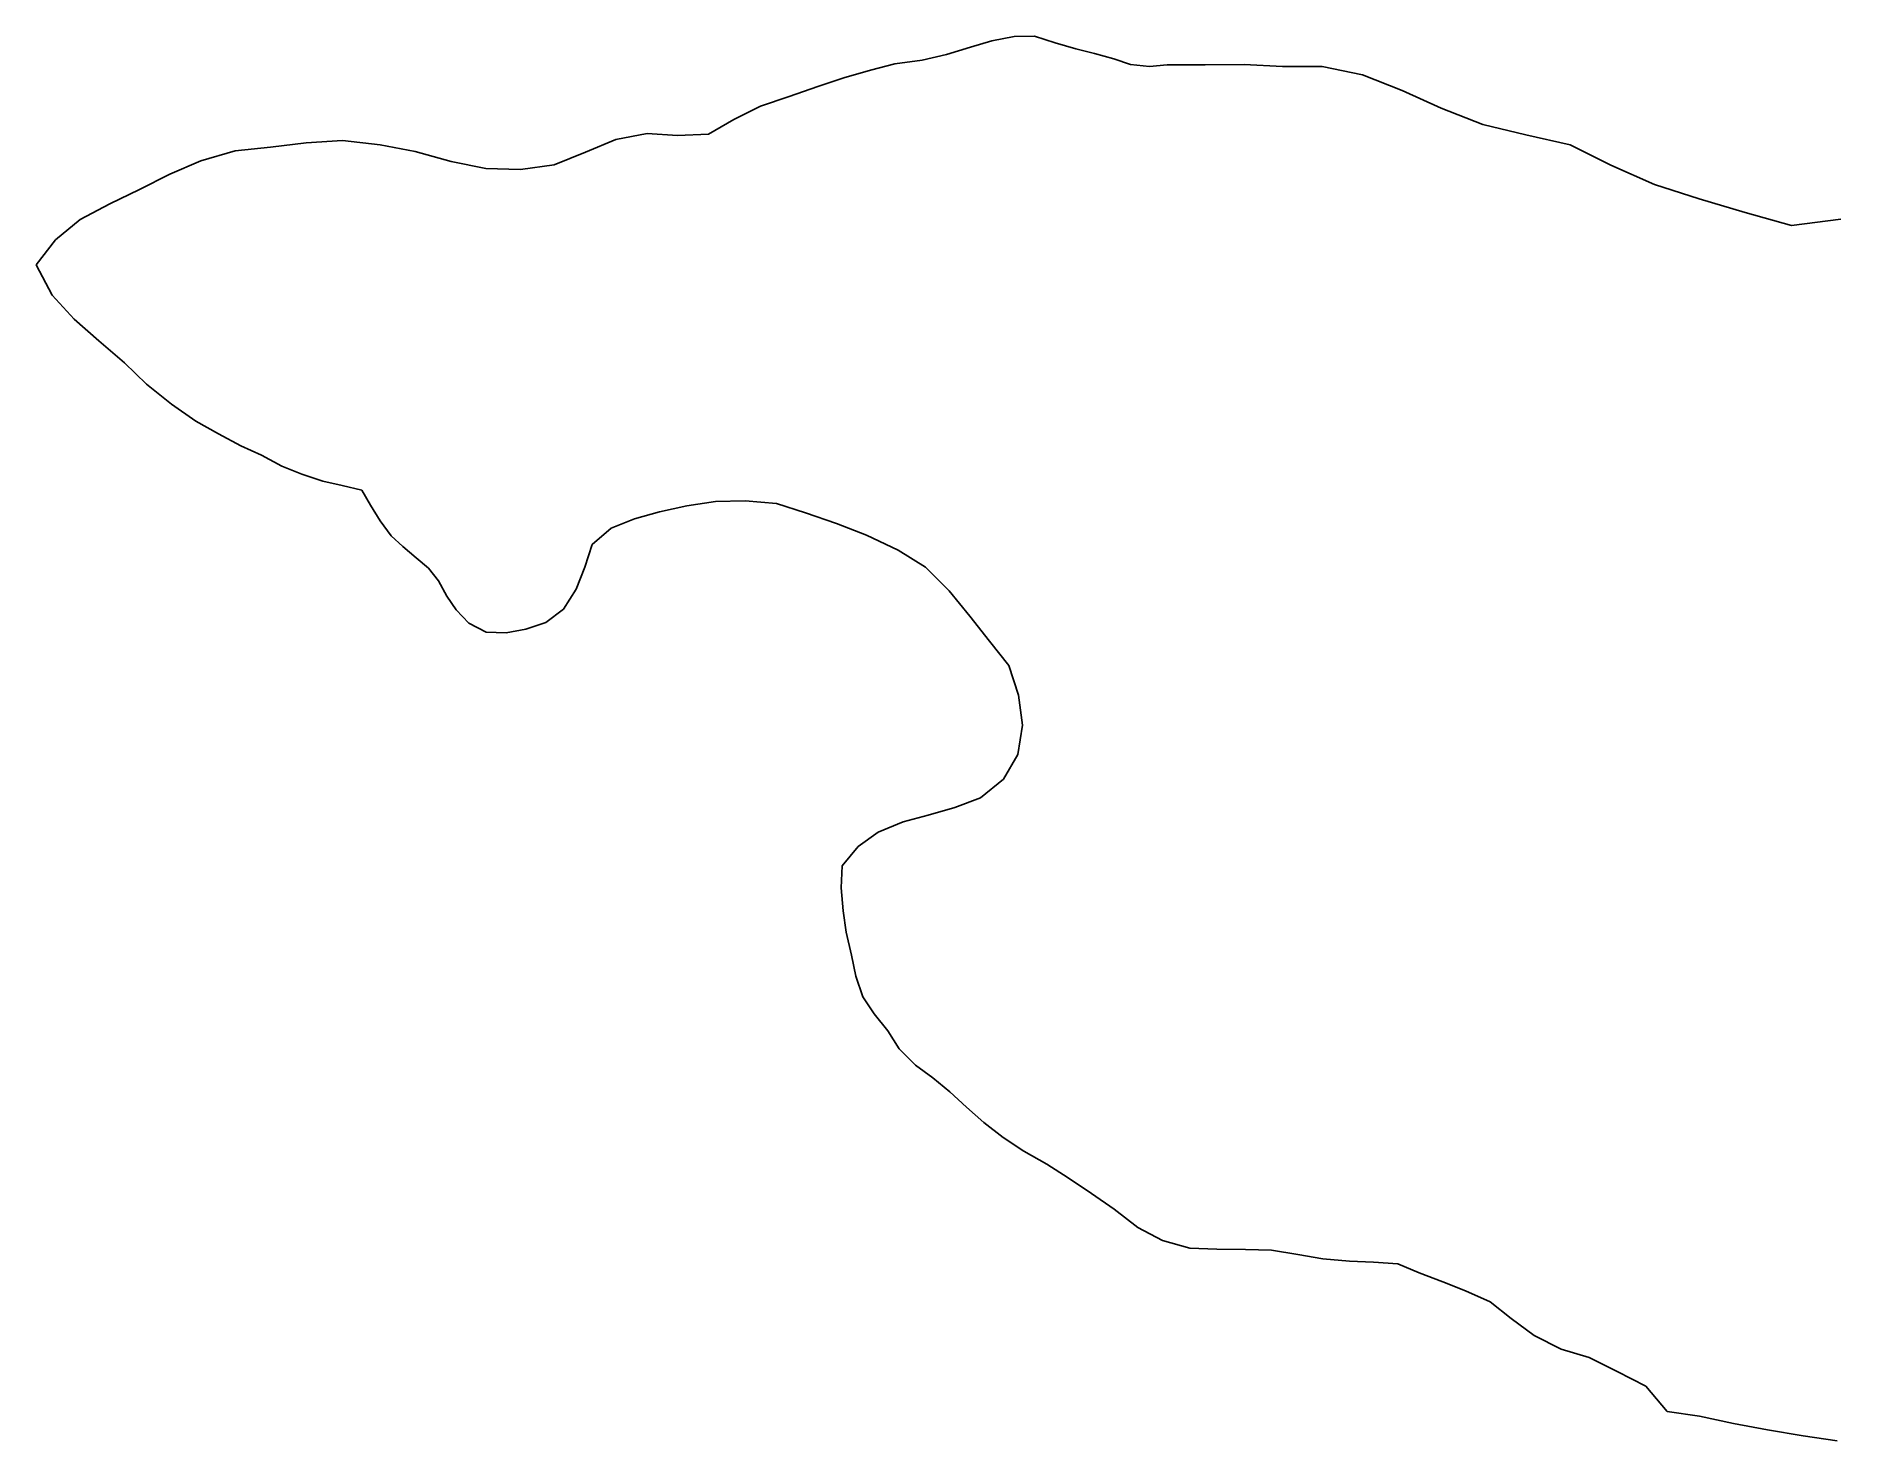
# Model space of a CAD drawing. Extents: x -715321 to -714999, y -985749 to -985499.
import ezdxf

# ---------------------------------------------------------------- set-up
doc = ezdxf.new("R2010")
doc.units = 0
doc.layers.add('contour_lines', color=1, linetype='CONTINUOUS')

msp = doc.modelspace()

# ---------------------------------------------------------------- linework, layer by layer
at = {"layer": 'contour_lines', "color": 1}
for p, q in [((-715150.766, -985499.533, 279), (-715146.758, -985498.779, 279)), ((-715146.758, -985498.779, 279), (-715143.143, -985498.701, 279)), ((-715143.143, -985498.701, 279), (-715139.473, -985499.898, 279)), ((-715163.155, -985502.984, 279), (-715158.835, -985501.96, 279)), ((-715158.835, -985501.96, 279), (-715154.581, -985500.675, 279)), ((-715154.581, -985500.675, 279), (-715150.766, -985499.533, 279)), ((-715139.473, -985499.898, 279), (-715135.773, -985500.998, 279)), ((-715135.773, -985500.998, 279), (-715132.434, -985501.8, 279)), ((-715132.434, -985501.8, 279), (-715129.007, -985502.738, 279)), ((-715177.149, -985506.156, 279), (-715172.396, -985504.781, 279)), ((-715172.396, -985504.781, 279), (-715168.041, -985503.668, 279)), ((-715168.041, -985503.668, 279), (-715163.155, -985502.984, 279)), ((-715129.007, -985502.738, 279), (-715126.039, -985503.754, 279)), ((-715126.039, -985503.754, 279), (-715122.648, -985504.098, 279)), ((-715122.648, -985504.098, 279), (-715119.492, -985503.824, 279)), ((-715119.492, -985503.824, 279), (-715116.111, -985503.806, 279)), ((-715116.111, -985503.806, 279), (-715112.724, -985503.838, 279)), ((-715112.724, -985503.838, 279), (-715105.778, -985503.778, 279)), ((-715105.778, -985503.778, 279), (-715098.944, -985504.097, 279)), ((-715098.944, -985504.097, 279), (-715091.849, -985504.107, 279)), ((-715091.849, -985504.107, 279), (-715084.648, -985505.599, 279)), ((-715186.872, -985509.458, 279), (-715181.784, -985507.698, 279)), ((-715181.784, -985507.698, 279), (-715177.149, -985506.156, 279)), ((-715084.648, -985505.599, 279), (-715077.595, -985508.39, 279)), ((-715077.595, -985508.39, 279), (-715070.628, -985511.548, 279)), ((-715196.771, -985513.584, 279), (-715191.979, -985511.217, 279)), ((-715191.979, -985511.217, 279), (-715186.872, -985509.458, 279)), ((-715070.628, -985511.548, 279), (-715063.215, -985514.436, 279)), ((-715201.302, -985516.163, 279), (-715196.771, -985513.584, 279)), ((-715063.215, -985514.436, 279), (-715055.557, -985516.277, 279)), ((-715279.401, -985518.49, 279), (-715273.022, -985517.749, 279)), ((-715273.022, -985517.749, 279), (-715266.577, -985517.279, 279)), ((-715266.577, -985517.279, 279), (-715259.843, -985518.052, 279)), ((-715259.843, -985518.052, 279), (-715253.604, -985519.244, 279)), ((-715223.241, -985519.383, 279), (-715217.789, -985517.1, 279)), ((-715217.789, -985517.1, 279), (-715212.203, -985516.033, 279)), ((-715212.203, -985516.033, 279), (-715206.819, -985516.408, 279)), ((-715206.819, -985516.408, 279), (-715201.302, -985516.163, 279)), ((-715055.557, -985516.277, 279), (-715047.621, -985518.093, 279)), ((-715047.621, -985518.093, 279), (-715040.359, -985521.693, 279)), ((-715297.339, -985523.292, 279), (-715291.786, -985520.907, 279)), ((-715291.786, -985520.907, 279), (-715285.707, -985519.157, 279)), ((-715285.707, -985519.157, 279), (-715279.401, -985518.49, 279)), ((-715253.604, -985519.244, 279), (-715247.187, -985521.04, 279)), ((-715247.187, -985521.04, 279), (-715240.993, -985522.29, 279)), ((-715228.789, -985521.672, 279), (-715223.241, -985519.383, 279)), ((-715302.77, -985526.067, 279), (-715297.339, -985523.292, 279)), ((-715240.993, -985522.29, 279), (-715234.826, -985522.466, 279)), ((-715234.826, -985522.466, 279), (-715228.789, -985521.672, 279)), ((-715040.359, -985521.693, 279), (-715032.598, -985525.15, 279)), ((-715308.018, -985528.582, 279), (-715302.77, -985526.067, 279)), ((-715032.598, -985525.15, 279), (-715024.634, -985527.695, 279)), ((-715024.634, -985527.695, 279), (-715016.411, -985530.16, 279)), ((-715313.306, -985531.361, 279), (-715308.018, -985528.582, 279)), ((-715016.411, -985530.16, 279), (-715008.18, -985532.481, 279)), ((-715317.741, -985535.002, 279), (-715313.306, -985531.361, 279)), ((-715008.18, -985532.481, 279), (-714999.343, -985531.35, 279)), ((-715321.188, -985539.48, 279), (-715317.741, -985535.002, 279)), ((-715318.349, -985544.873, 279), (-715321.188, -985539.48, 279)), ((-715314.422, -985549.128, 279), (-715318.349, -985544.873, 279)), ((-715309.976, -985552.994, 279), (-715314.422, -985549.128, 279)), ((-715305.451, -985556.957, 279), (-715309.976, -985552.994, 279)), ((-715301.472, -985560.763, 279), (-715305.451, -985556.957, 279)), ((-715297.037, -985564.284, 279), (-715301.472, -985560.763, 279)), ((-715292.726, -985567.355, 279), (-715297.037, -985564.284, 279)), ((-715288.642, -985569.598, 279), (-715292.726, -985567.355, 279)), ((-715284.675, -985571.718, 279), (-715288.642, -985569.598, 279)), ((-715280.971, -985573.377, 279), (-715284.675, -985571.718, 279)), ((-715277.359, -985575.368, 279), (-715280.971, -985573.377, 279)), ((-715273.818, -985576.805, 279), (-715277.359, -985575.368, 279)), ((-715270.068, -985578.003, 279), (-715273.818, -985576.805, 279)), ((-715266.623, -985578.801, 279), (-715270.068, -985578.003, 279)), ((-715263.115, -985579.637, 279), (-715266.623, -985578.801, 279)), ((-715261.547, -985582.316, 279), (-715263.115, -985579.637, 279)), ((-715259.814, -985585.098, 279), (-715261.547, -985582.316, 279)), ((-715205.143, -985582.422, 279), (-715210.036, -985583.483, 279)), ((-715200.05, -985581.682, 279), (-715205.143, -985582.422, 279)), ((-715194.744, -985581.55, 279), (-715200.05, -985581.682, 279)), ((-715189.13, -985582.024, 279), (-715194.744, -985581.55, 279)), ((-715183.987, -985583.652, 279), (-715189.13, -985582.024, 279)), ((-715257.866, -985587.747, 279), (-715259.814, -985585.098, 279)), ((-715214.467, -985584.742, 279), (-715218.656, -985586.39, 279)), ((-715210.036, -985583.483, 279), (-715214.467, -985584.742, 279)), ((-715178.441, -985585.563, 279), (-715183.987, -985583.652, 279)), ((-715173.1, -985587.653, 279), (-715178.441, -985585.563, 279)), ((-715255.775, -985589.704, 279), (-715257.866, -985587.747, 279)), ((-715218.656, -985586.39, 279), (-715222.03, -985589.346, 279)), ((-715167.473, -985590.333, 279), (-715173.1, -985587.653, 279)), ((-715253.427, -985591.7, 279), (-715255.775, -985589.704, 279)), ((-715251.193, -985593.546, 279), (-715253.427, -985591.7, 279)), ((-715222.03, -985589.346, 279), (-715223.323, -985593.387, 279)), ((-715162.605, -985593.341, 279), (-715167.473, -985590.333, 279)), ((-715249.451, -985595.801, 279), (-715251.193, -985593.546, 279)), ((-715223.323, -985593.387, 279), (-715224.892, -985597.288, 279)), ((-715158.386, -985597.559, 279), (-715162.605, -985593.341, 279)), ((-715247.97, -985598.557, 279), (-715249.451, -985595.801, 279)), ((-715246.27, -985600.963, 279), (-715247.97, -985598.557, 279)), ((-715224.892, -985597.288, 279), (-715227.11, -985600.823, 279)), ((-715154.692, -985602.069, 279), (-715158.386, -985597.559, 279)), ((-715244.02, -985603.365, 279), (-715246.27, -985600.963, 279)), ((-715227.11, -985600.823, 279), (-715230.289, -985603.244, 279)), ((-715240.95, -985604.952, 279), (-715244.02, -985603.365, 279)), ((-715237.383, -985605.041, 279), (-715240.95, -985604.952, 279)), ((-715233.845, -985604.418, 279), (-715237.383, -985605.041, 279)), ((-715230.289, -985603.244, 279), (-715233.845, -985604.418, 279)), ((-715151.153, -985606.525, 279), (-715154.692, -985602.069, 279)), ((-715147.697, -985610.876, 279), (-715151.153, -985606.525, 279)), ((-715146.011, -985616.161, 279), (-715147.697, -985610.876, 279)), ((-715145.271, -985621.494, 279), (-715146.011, -985616.161, 279)), ((-715146.108, -985626.737, 279), (-715145.271, -985621.494, 279)), ((-715148.684, -985631.149, 279), (-715146.108, -985626.737, 279)), ((-715152.764, -985634.496, 279), (-715148.684, -985631.149, 279)), ((-715162.117, -985637.581, 279), (-715157.343, -985636.173, 279)), ((-715157.343, -985636.173, 279), (-715152.764, -985634.496, 279)), ((-715174.608, -985643.152, 279), (-715171.028, -985640.583, 279)), ((-715171.028, -985640.583, 279), (-715166.586, -985638.781, 279)), ((-715166.586, -985638.781, 279), (-715162.117, -985637.581, 279)), ((-715177.454, -985646.57, 279), (-715174.608, -985643.152, 279)), ((-715177.595, -985650.506, 279), (-715177.454, -985646.57, 279)), ((-715177.281, -985654.592, 279), (-715177.595, -985650.506, 279)), ((-715176.718, -985658.422, 279), (-715177.281, -985654.592, 279)), ((-715175.799, -985662.512, 279), (-715176.718, -985658.422, 279)), ((-715175.021, -985666.239, 279), (-715175.799, -985662.512, 279)), ((-715173.742, -985669.97, 279), (-715175.021, -985666.239, 279)), ((-715171.713, -985672.994, 279), (-715173.742, -985669.97, 279)), ((-715169.329, -985676.03, 279), (-715171.713, -985672.994, 279)), ((-715167.301, -985679.226, 279), (-715169.329, -985676.03, 279)), ((-715164.388, -985682.108, 279), (-715167.301, -985679.226, 279)), ((-715161.271, -985684.401, 279), (-715164.388, -985682.108, 279)), ((-715158.268, -985686.896, 279), (-715161.271, -985684.401, 279)), ((-715155.295, -985689.617, 279), (-715158.268, -985686.896, 279)), ((-715152.162, -985692.367, 279), (-715155.295, -985689.617, 279)), ((-715148.744, -985695.01, 279), (-715152.162, -985692.367, 279)), ((-715145.051, -985697.444, 279), (-715148.744, -985695.01, 279)), ((-715140.952, -985699.779, 279), (-715145.051, -985697.444, 279)), ((-715137.127, -985702.184, 279), (-715140.952, -985699.779, 279)), ((-715133, -985705.011, 279), (-715137.127, -985702.184, 279)), ((-715128.962, -985707.797, 279), (-715133, -985705.011, 279)), ((-715124.721, -985711.059, 279), (-715128.962, -985707.797, 279)), ((-715120.308, -985713.355, 279), (-715124.721, -985711.059, 279)), ((-715115.422, -985714.728, 279), (-715120.308, -985713.355, 279)), ((-715110.619, -985714.922, 279), (-715115.422, -985714.728, 279)), ((-715105.522, -985714.961, 279), (-715110.619, -985714.922, 279)), ((-715100.887, -985715.115, 279), (-715105.522, -985714.961, 279)), ((-715096.214, -985715.857, 279), (-715100.887, -985715.115, 279)), ((-715091.73, -985716.666, 279), (-715096.214, -985715.857, 279)), ((-715086.963, -985717.09, 279), (-715091.73, -985716.666, 279)), ((-715082.675, -985717.269, 279), (-715086.963, -985717.09, 279)), ((-715078.352, -985717.544, 279), (-715082.675, -985717.269, 279)), ((-715074.525, -985719.152, 279), (-715078.352, -985717.544, 279)), ((-715070.32, -985720.721, 279), (-715074.525, -985719.152, 279)), ((-715066.302, -985722.351, 279), (-715070.32, -985720.721, 279)), ((-715061.912, -985724.326, 279), (-715066.302, -985722.351, 279)), ((-715058.116, -985727.263, 279), (-715061.912, -985724.326, 279)), ((-715054.019, -985730.3, 279), (-715058.116, -985727.263, 279)), ((-715049.21, -985732.736, 279), (-715054.019, -985730.3, 279)), ((-715044.223, -985734.207, 279), (-715049.21, -985732.736, 279)), ((-715039.241, -985736.726, 279), (-715044.223, -985734.207, 279)), ((-715034.14, -985739.334, 279), (-715039.241, -985736.726, 279)), ((-715030.319, -985743.879, 279), (-715034.14, -985739.334, 279)), ((-715024.579, -985744.713, 279), (-715030.319, -985743.879, 279)), ((-715018.5, -985745.997, 279), (-715024.579, -985744.713, 279)), ((-715012.439, -985747.125, 279), (-715018.5, -985745.997, 279)), ((-715006.052, -985748.183, 279), (-715012.439, -985747.125, 279)), ((-714999.984, -985749.099, 279), (-715006.052, -985748.183, 279))]:
    msp.add_line(p, q, dxfattribs=at)

doc.saveas('drawing.dxf')
